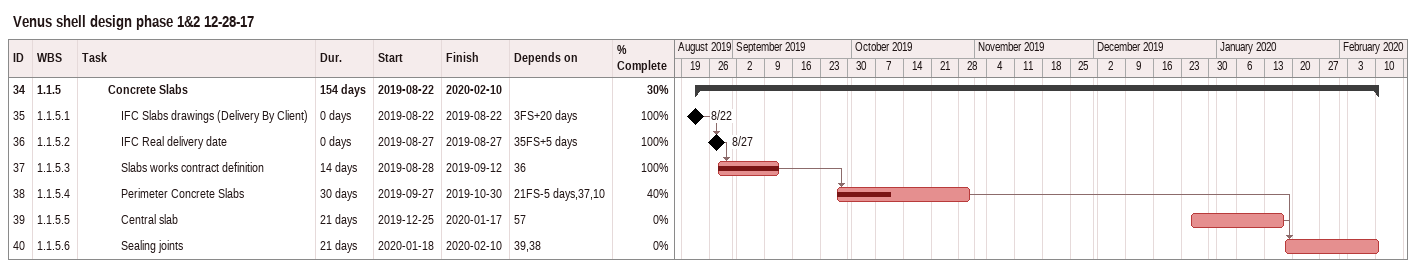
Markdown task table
Venus shell design phase 1&2 12-28-17

| ID | WBS | Task | Duration | Start | Finish | Predecessors | % complete |
|---|---|---|---|---|---|---|---|
| 34 | 1.1.5 | **Concrete Slabs** | 154d | 2019-08-22 | 2020-02-10 |  | 30 |
| 35 | 1.1.5.1 | IFC Slabs drawings (Delivery By Client) | 0d | 2019-08-22 | 2019-08-22 | 3FS+20d | 100 |
| 36 | 1.1.5.2 | IFC Real delivery date | 0d | 2019-08-27 | 2019-08-27 | 35FS+5d | 100 |
| 37 | 1.1.5.3 | Slabs works contract definition | 14d | 2019-08-28 | 2019-09-12 | 36 | 100 |
| 38 | 1.1.5.4 | Perimeter Concrete Slabs | 30d | 2019-09-27 | 2019-10-30 | 21FS-5d, 37, 10 | 40 |
| 39 | 1.1.5.5 | Central slab | 21d | 2019-12-25 | 2020-01-17 | 57 | 0 |
| 40 | 1.1.5.6 | Sealing joints | 21d | 2020-01-18 | 2020-02-10 | 39, 38 | 0 |
